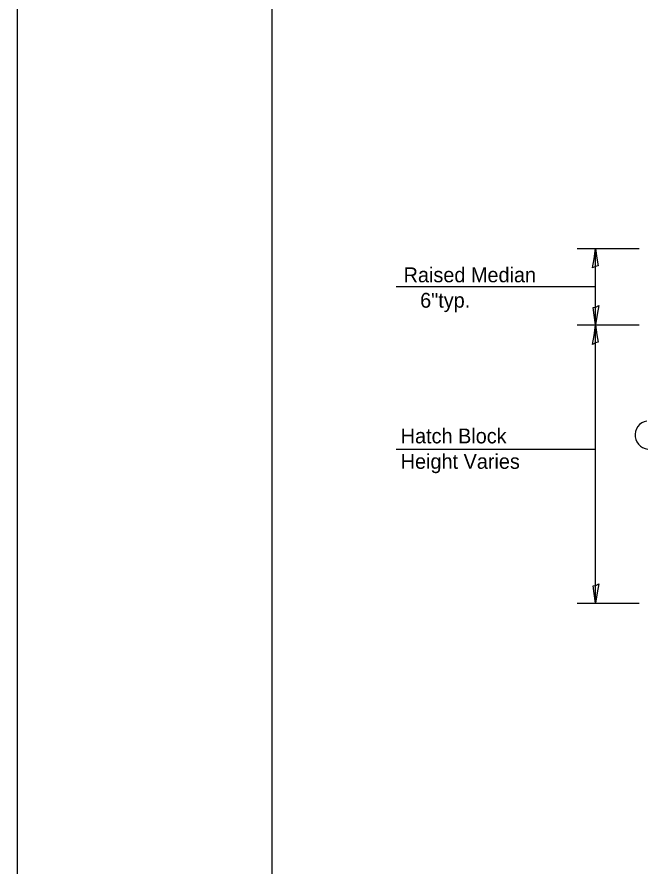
# Model space of a CAD drawing. Extents: x 2147229 to 2147909, y 2146681 to 2147121.
# Drawn here: x 2147229.2 to 2147326.9, y 2146797.5 to 2146930.7 of the extents above; entities that cross this region are included whole.
import ezdxf

# ---------------------------------------------------------------- set-up
doc = ezdxf.new("R2010")
doc.units = 0
for name, color, linetype in [('Bridge_Breakline', 7, 'Continuous'), ('Bridge_Dimensions and Text', 7, 'Continuous'), ('Sheets_50 Reference Boundary', 7, 'Continuous'), ('Sheets_General Details', 7, 'Continuous'), ('Sheets_Printer Plotting Border', 7, 'Continuous')]:
    doc.layers.add(name, color=color, linetype=linetype)

msp = doc.modelspace()

# ---------------------------------------------------------------- linework, layer by layer
at = {"layer": 'Bridge_Breakline'}
msp.add_arc((2147328.31, 2146865.14), 2.22, 99.7504, 275.2413, dxfattribs=at)
at = {"layer": 'Bridge_Dimensions and Text'}
for p, q in [((2147317.03, 2146894.41), (2147326.72, 2146894.41)), ((2147319.9, 2146882.4), (2147319.9, 2146894.41)), ((2147319.9, 2146888.4), (2147288.64, 2146888.4)), ((2147317.03, 2146882.4), (2147326.72, 2146882.4)), ((2147319.9, 2146838.73), (2147319.9, 2146882.4)), ((2147319.73, 2146862.85), (2147288.64, 2146862.85)), ((2147317.02, 2146838.73), (2147326.72, 2146838.73))]:
    msp.add_line(p, q, dxfattribs=at)
for points in [[(2147319.4, 2146891.35), (2147319.67, 2146892.78), (2147319.9, 2146894.41), (2147320.11, 2146892.88), (2147320.3, 2146891.69), (2147319.86, 2146891.6)], [(2147320.4, 2146885.46), (2147320.14, 2146884.03), (2147319.9, 2146882.4), (2147319.7, 2146883.93), (2147319.5, 2146885.12), (2147319.95, 2146885.21)], [(2147319.4, 2146879.34), (2147319.67, 2146880.77), (2147319.9, 2146882.4), (2147320.11, 2146880.87), (2147320.3, 2146879.68), (2147319.86, 2146879.59)], [(2147320.4, 2146841.79), (2147320.13, 2146840.36), (2147319.9, 2146838.73), (2147319.69, 2146840.26), (2147319.5, 2146841.45), (2147319.94, 2146841.54)]]:
    msp.add_lwpolyline(points, close=True, dxfattribs=at)
at = {"layer": 'Sheets_50 Reference Boundary'}
msp.add_lwpolyline([(2147269.16, 2147111.12), (2147899.16, 2147111.12), (2147899.16, 2146711.12), (2147269.16, 2146711.12)], close=True, dxfattribs=at)
at = {"layer": 'Sheets_General Details'}
msp.add_line((2147229.16, 2147121.12), (2147229.16, 2146681.12), dxfattribs=at)
msp.add_lwpolyline([(2147269.16, 2147111.12), (2147899.16, 2147111.12), (2147899.16, 2146691.12), (2147269.16, 2146691.12)], close=True, dxfattribs=at)
at = {"layer": 'Sheets_Printer Plotting Border'}
msp.add_lwpolyline([(2147229.16, 2146681.12), (2147909.16, 2146681.12), (2147909.16, 2147121.12), (2147229.16, 2147121.12)], close=True, dxfattribs=at)

# ---------------------------------------------------------------- texts
at = {"layer": 'Bridge_Dimensions and Text'}
for s, height, p in [('Raised Median', 2.3285, (2147289.79, 2146889.1)), ('   6"typ.', 2.328, (2147289.79, 2146885.11)), ('Hatch Block', 2.3285, (2147289.33, 2146863.82)), ('Height Varies', 2.3285, (2147289.33, 2146859.83))]:
    msp.add_text(s, height=height, dxfattribs=at).set_placement(p)

doc.saveas('drawing.dxf')
